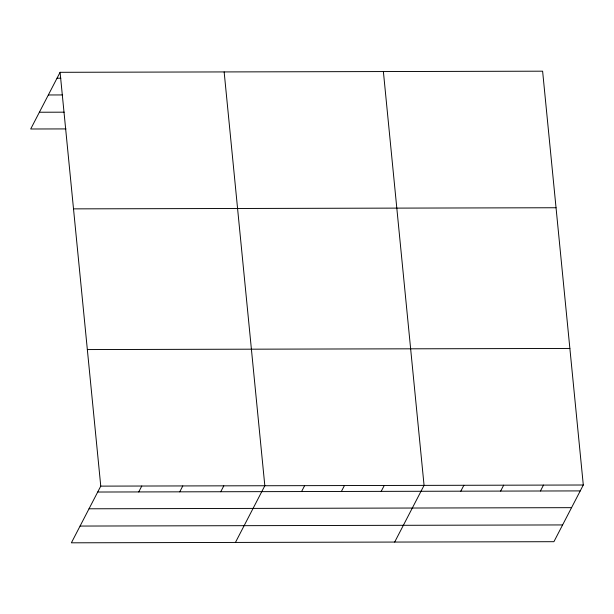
<?xml version="1.0" encoding="UTF-8"?>
<svg xmlns="http://www.w3.org/2000/svg" width="614" height="614" viewBox="0 0 614 614"><rect width="100%" height="100%" fill="white"/><g stroke="black" fill="none" stroke-linecap="round" stroke-linejoin="round"><path stroke-width="0.92" d="M60.088 72.306L100.765 486.127L71.385 542.814L553.912 541.694L583.3 485.006L542.615 71.186L60.088 72.306L30.7 128.994L65.99 128.917M138.726 491.937L141.78 486.035M179.741 491.845L182.795 485.935M220.756 491.745L223.811 485.843M235.446 542.431L264.826 485.743L224.148 71.93M301.581 491.553L304.636 485.651M341.384 491.461L344.446 485.559M381.194 491.369L384.257 485.467M394.679 542.062L424.067 485.375L383.382 71.554M460.815 491.185L463.877 485.283M500.625 491.093L503.68 485.19M540.435 491L543.49 485.098M57.025 78.208L60.84 78.201M48.337 94.97L62.643 94.94M39.388 112.239L64.186 112.178M73.511 208.867L556.038 207.747M87.341 349.566L569.876 348.445M100.765 486.127L583.3 485.006M97.71 492.029L580.238 490.908M89.022 508.791L571.55 507.663M80.073 526.06L562.601 524.932"/></g></svg>
